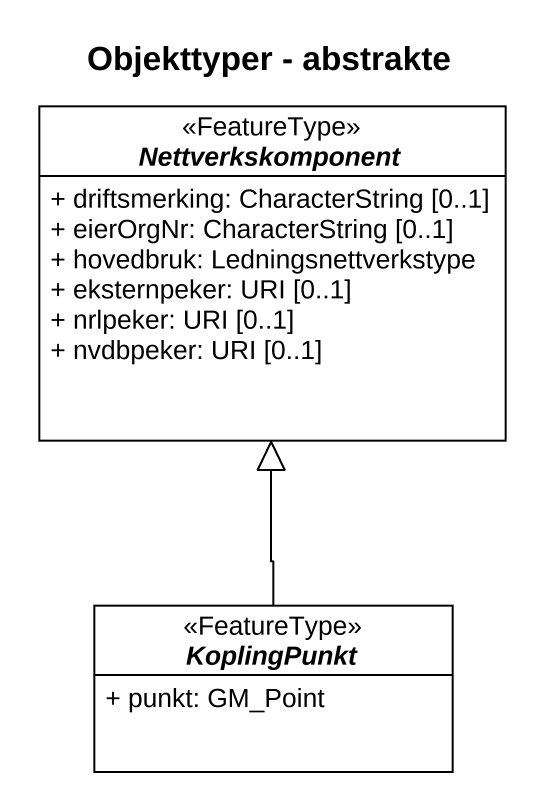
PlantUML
@startuml
title Objekttyper - abstrakte
hide circle
hide empty members
skinparam classAttributeIconSize 0
abstract class Nettverkskomponent <<FeatureType>> #FFFFFF {
  + driftsmerking: CharacterString [0..1]
  + eierOrgNr: CharacterString [0..1]
  + hovedbruk: Ledningsnettverkstype
  + eksternpeker: URI [0..1]
  + nrlpeker: URI [0..1]
  + nvdbpeker: URI [0..1]
}
abstract class KoplingPunkt <<FeatureType>> #FFFFFF {
  + punkt: GM_Point
}
KoplingPunkt -up-|> Nettverkskomponent
@enduml
